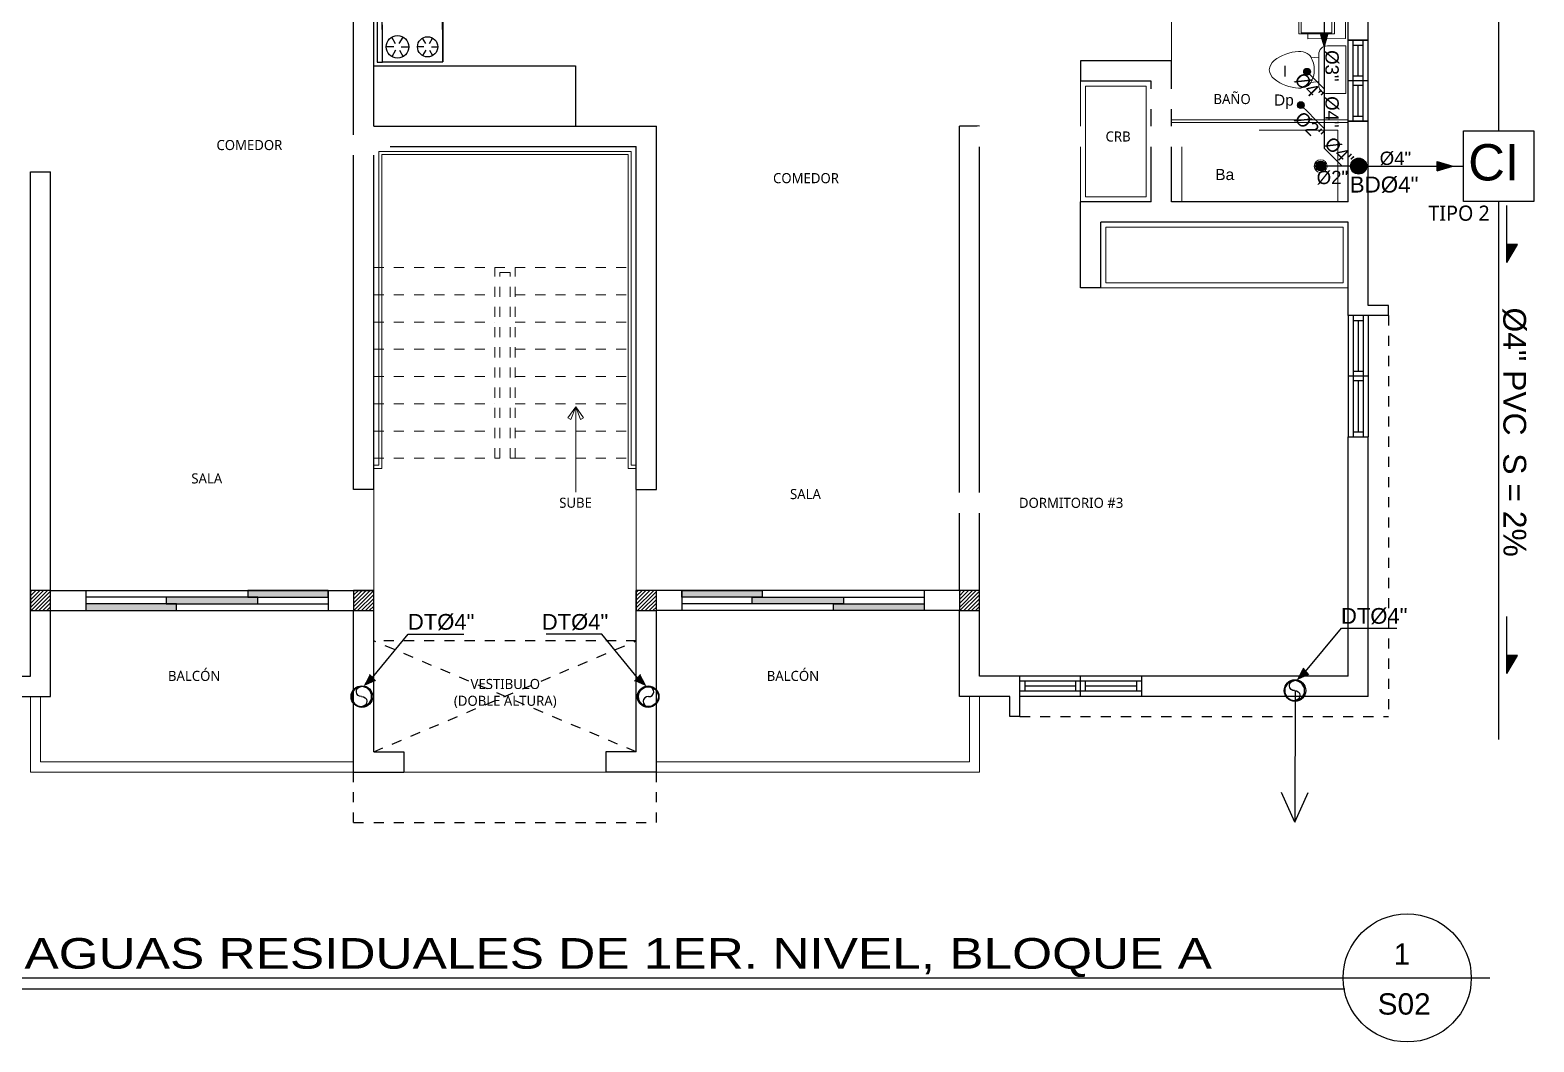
# Model space of a CAD drawing. Header units: feet. Extents: x 1019 to 2236, y -546 to 122.
# Drawn here: x 1064.81 to 1079.7, y 40.82 to 50.85 of the extents above; entities that cross this region are included whole.
import ezdxf
from ezdxf.enums import TextEntityAlignment as Align

# ---------------------------------------------------------------- set-up
doc = ezdxf.new("R2010")
doc.units = ezdxf.units.FT
doc.header["$LTSCALE"] = 0.05
doc.header["$MEASUREMENT"] = 0
for name, pattern in [('DASHDOT', [25.4, 12.7, -6.35, 0, -6.35]), ('DASHED2', [0.375, 0.25, -0.125]), ('HIDDEN', [9.525, 6.35, -3.175])]:
    doc.linetypes.add(name, pattern=pattern)
for name, color, linetype, lineweight in [('A-GENM', 8, 'Continuous', 9), ('A-WALL', 7, 'Continuous', 25), ('closet', 8, 'Continuous', 5), ('COCINA', 8, 'Continuous', 25), ('escalera', 8, 'DASHED2', 0), ('FURN', 8, 'Continuous', 9), ('I-FURN', 8, 'Continuous', 0), ('P-SANR-FIXT', 8, 'Continuous', 9)]:
    doc.layers.add(name, color=color, linetype=linetype, lineweight=lineweight)
for name, color, linetype in [('AGUASNEGRAS', 4, 'Continuous'), ('ANNDTTEXT', 2, 'Continuous'), ('columna', 9, 'Continuous'), ('MUEBLES', 8, 'Continuous'), ('PERT-VENT', 8, 'Continuous'), ('PISO', 8, 'Continuous'), ('TELEFONO', 3, 'DASHDOT'), ('TEXTO', 2, 'Continuous'), ('textos', 7, 'Continuous'), ('TEXXT', 2, 'Continuous'), ('TXT', 2, 'Continuous'), ('VUELO', 8, 'HIDDEN')]:
    doc.layers.add(name, color=color, linetype=linetype)
doc.styles.add('ads', font='trebuc.ttf', dxfattribs={"height": 0.14})
doc.styles.add('DAMIAN', font='arial.ttf', dxfattribs={"height": 0.12})
doc.styles.add('grd', font='arial.ttf', dxfattribs={"height": 0.15})

# ---------------------------------------------------------------- blocks, each defined once
blk = doc.blocks.new('A$C15954AF6')
at = {"layer": 'P-SANR-FIXT'}
for p, q in [((0, 0.813), (1.75, 0.813)), ((0, 0.813), (0.001, 0.001)), ((1.75, 0.787), (0, 0.787)), ((1.75, 0.813), (1.75, 0)), ((0.102, 0.711), (1.648, 0.711)), ((0.102, 0.711), (0.102, 0)), ((1.648, 0.711), (1.649, 0)), ((1.434, 0.387), (1.523, 0.387)), ((1.523, 0.378), (1.434, 0.378)), ((1.434, 0.36), (1.523, 0.36)), ((1.523, 0.351), (1.434, 0.351)), ((1.434, 0.333), (1.523, 0.333)), ((1.523, 0.324), (1.434, 0.324)), ((1.649, 0), (0.001, 0)), ((1.649, 0), (1.75, 0))]:
    blk.add_line(p, q, dxfattribs=at)
for centre, radius, start, end in [((1.478, 0.355), 0.0635, 0.0472, 180.0472), ((1.478, 0.355), 0.0635, 0.0472, 180.0472), ((1.478, 0.355), 0.0635, 180.0472, 0.0472), ((1.478, 0.355), 0.0635, 180.0472, 0.0472), ((1.434, 0.383), 0.00444, 90.0472, 270.0472), ((1.434, 0.355), 0.00444, 90.0472, 270.0472), ((1.434, 0.328), 0.00444, 90.0472, 270.0472), ((1.523, 0.383), 0.00444, 270.0472, 90.0472), ((1.523, 0.355), 0.00444, 270.0472, 90.0472), ((1.523, 0.328), 0.00444, 270.0472, 90.0472)]:
    blk.add_arc(centre, radius, start, end, dxfattribs=at)
blk = doc.blocks.new('A$C285A50AC')
at = {"layer": 'MUEBLES'}
for p, q in [((0.001, 0.69, -0.889), (0, 0.029, -0.889)), ((0.001, 0.69), (0.001, 0.639)), ((0.763, 0.688), (0.001, 0.69)), ((0.763, 0.688, -0.889), (0.001, 0.69, -0.889)), ((0.001, 0.639), (0.763, 0.637)), ((0.762, 0.028, -0.889), (0.763, 0.688, -0.889)), ((0.763, 0.637), (0.763, 0.688)), ((0, 0.029, -0.889), (0.762, 0.028, -0.889))]:
    blk.add_line(p, q, dxfattribs=at)
at = {"layer": 'MUEBLES', "color": 8}
for p, q in [((0.12, 0.505, 0.003), (0.054, 0.543, 0.003)), ((0.12, 0.467, 0.003), (0.054, 0.429, 0.003)), ((0.153, 0.524, 0.003), (0.153, 0.6, 0.003)), ((0.186, 0.505, 0.003), (0.252, 0.543, 0.003)), ((0.186, 0.467, 0.003), (0.252, 0.429, 0.003)), ((0.577, 0.466, 0.003), (0.522, 0.435, 0.003)), ((0.577, 0.504, 0.003), (0.523, 0.536, 0.003)), ((0.61, 0.523, 0.003), (0.611, 0.587, 0.003)), ((0.643, 0.504, 0.003), (0.698, 0.536, 0.003)), ((0.643, 0.466, 0.003), (0.698, 0.434, 0.003)), ((0.153, 0.448, 0.003), (0.153, 0.372, 0.003)), ((0.61, 0.447, 0.003), (0.61, 0.384, 0.003)), ((0.12, 0.2, 0.003), (0.065, 0.232, 0.003)), ((0.12, 0.162, 0.003), (0.065, 0.131, 0.003)), ((0.153, 0.219, 0.003), (0.153, 0.283, 0.003)), ((0.186, 0.2, 0.003), (0.241, 0.232, 0.003)), ((0.186, 0.162, 0.003), (0.241, 0.13, 0.003)), ((0.577, 0.2, 0.003), (0.511, 0.238, 0.003)), ((0.577, 0.162, 0.003), (0.511, 0.124, 0.003)), ((0.61, 0.219, 0.003), (0.61, 0.295, 0.003)), ((0.643, 0.199, 0.003), (0.709, 0.237, 0.003)), ((0.643, 0.161, 0.003), (0.709, 0.123, 0.003)), ((0.153, 0.143, 0.003), (0.152, 0.08, 0.003)), ((0.61, 0.142, 0.003), (0.61, 0.066, 0.003))]:
    blk.add_line(p, q, dxfattribs=at)
at = {"layer": 'MUEBLES', "extrusion": (-0.001805, -0.999998, 0)}
for p, q in [((0.063, 0.027, -0.622), (0.698, 0.025, -0.622)), ((0.063, 0.027, -0.102), (0.698, 0.025, -0.102))]:
    blk.add_line(p, q, dxfattribs=at)
at = {"layer": 'MUEBLES'}
for centre, radius in [((0.153, 0.486, 0.003), 0.114), ((0.61, 0.485, 0.003), 0.102), ((0.153, 0.181, 0.003), 0.102), ((0.61, 0.181, 0.003), 0.114)]:
    blk.add_circle(centre, radius, dxfattribs=at)
at = {"layer": 'MUEBLES', "color": 8, "extrusion": (-0.001805, -0.999998, 0)}
for centre in [(0.089, -0.038, -0.027), (0.216, -0.038, -0.027), (0.381, -0.038, -0.027), (0.546, -0.038, -0.027), (0.673, -0.038, -0.027)]:
    blk.add_circle(centre, 0.0254, dxfattribs=at)
at = {"layer": 'MUEBLES'}
for points in [[(0, 0.029), (0.001, 0.639), (0.763, 0.637), (0.762, 0.028)], [(0.001, 0.69, 0.254), (0.001, 0.639, 0.254), (0.763, 0.637, 0.254), (0.763, 0.688, 0.254)]]:
    blk.add_3dface(points, dxfattribs=at)
at = {"layer": 'MUEBLES', "color": 8}
for points in [[(0.025, 0.027, -0.076), (0.025, 0.027, -0.533), (0.737, 0.025, -0.533), (0.737, 0.025, -0.076)], [(0.025, 0.027, -0.597), (0.025, 0.027, -0.851), (0.737, 0.025, -0.851), (0.737, 0.025, -0.597)]]:
    blk.add_3dface(points, dxfattribs=at)
blk = doc.blocks.new('bath_sink_6127 - bath_sink_6127-V2-Nivel 1')
at = {"layer": 'I-FURN'}
for p, q in [((0.293, 0.297), (-0.127, 0.297)), ((-0.127, 0.297), (-0.127, -0.29)), ((0.395, 0.244), (-0.005, 0.244)), ((-0.005, 0.244), (-0.005, -0.245)), ((0.025, -0.234), (0.025, 0.233)), ((0.025, 0.233), (0.369, 0.233)), ((0.293, 0.244), (0.293, 0.297)), ((0.369, 0.233), (0.369, -0.234)), ((0.395, -0.245), (0.395, 0.244)), ((0.293, -0.29), (-0.127, -0.29)), ((-0.005, -0.245), (0.395, -0.245)), ((0.369, -0.234), (0.025, -0.234)), ((0.293, -0.29), (0.293, -0.245))]:
    blk.add_line(p, q, dxfattribs=at)
blk = doc.blocks.new('Toilet_-_Tank_-_3D_4840 - 17_ High_ Seat Not Visible-536545-Nivel 1')
at = {"layer": 'P-SANR-FIXT'}
for p, q in [((0.248, 0.489), (-0.248, 0.489)), ((-0.248, 0.489), (-0.248, 0.298)), ((0.248, 0.298), (0.248, 0.489)), ((-0.159, 0.21), (-0.123, 0.21)), ((-0.123, 0.21), (-0.132, 0.127)), ((-0.123, 0.21), (0.123, 0.21)), ((0.132, 0.127), (0.123, 0.21)), ((0.123, 0.21), (0.159, 0.21))]:
    blk.add_line(p, q, dxfattribs=at)
for centre, radius, start, end in [((-0.159, 0.298), 0.0889, 180, 270), ((0, -0.104), 0.266, 90.1019, 119.8981), ((0, -0.104), 0.266, 60.1019, 89.8981), ((0.159, 0.298), 0.0889, 270, 360), ((-0.023, 0.008), 0.167, 151.0596, 182.709), ((-0.083, 0.041), 0.0995, 119.8981, 151.0596), ((0.083, 0.041), 0.0995, 28.9404, 60.1019), ((0.023, 0.008), 0.167, 357.291, 28.9404), ((0.25, 0.021), 0.441, 182.709, 218.5058), ((-0.25, 0.021), 0.441, 321.4942, 357.291), ((0.011, -0.169), 0.136, 218.5058, 265.219), ((-0.011, -0.169), 0.136, 274.781, 321.4942)]:
    blk.add_arc(centre, radius, start, end, dxfattribs=at)
blk = doc.blocks.new('A$C6DF15AF1')
for points in [[(1.603, 0.133), (2.4, 0.133), (2.4, 0.2), (1.603, 0.2)], [(0, 0), (0.896, 0), (0.896, 0.067), (0, 0.067)], [(0.796, 0.067), (1.703, 0.067), (1.703, 0.133), (0.796, 0.133)]]:
    blk.add_hatch(color=256).paths.add_polyline_path(points)
at = {"layer": 'PERT-VENT', "extrusion": (-6.28888e-16, -1.94037e-15, -1)}
for points in [[(-1.603, 0.133), (-2.4, 0.133), (-2.4, 0.2), (-1.603, 0.2)], [(0, 0), (-0.896, 0), (-0.896, 0.067), (0, 0.067)], [(-0.796, 0.067), (-1.703, 0.067), (-1.703, 0.133), (-0.796, 0.133)]]:
    blk.add_lwpolyline(points, close=True, dxfattribs=at)
at = {"layer": 'PISO'}
for p, q in [((0, 0.2), (2.4, 0.2)), ((0, 0), (2.4, 0))]:
    blk.add_line(p, q, dxfattribs=at)
at = {"layer": 'PISO', "extrusion": (-6.28888e-16, -1.94037e-15, -1)}
for p, q in [((0.796, 0.133), (0, 0.133)), ((1.703, 0.067), (2.4, 0.067))]:
    blk.add_line(p, q, dxfattribs=at)
blk = doc.blocks.new('A$C72735B25')
at = {"layer": 'PERT-VENT', "extrusion": (-1.27878e-17, -1.31713e-15, -1)}
for p, q in [((0, 0), (0, 1.203)), ((0.05, 0), (0.05, 1.203)), ((0.15, 0), (0.15, 1.203)), ((0.2, 0), (0.2, 1.203)), ((0.1, 0.648), (0.1, 1.149)), ((0.2, 0.602), (0, 0.602)), ((0.15, 0.648), (0.05, 0.648)), ((0.15, 0.555), (0.05, 0.555)), ((0.1, 0.05), (0.1, 0.555)), ((0.05, 0.05), (0.15, 0.05))]:
    blk.add_line(p, q, dxfattribs=at)
at = {"layer": 'PERT-VENT', "extrusion": (-1.27878e-17, 1.31713e-15, -1)}
blk.add_line((0.05, 1.153), (0.15, 1.153), dxfattribs=at)
blk = doc.blocks.new('A$C7995192D')
at = {"layer": 'TELEFONO'}
blk.add_hatch(color=256, dxfattribs=at).paths.add_polyline_path([(0.638, 0.116), (0.437, 0.116), (0.437, 0)])
for p, q in [((0.638, 0.116), (0, 0.116)), ((0.437, 0), (0.437, 0.116)), ((0.638, 0.116), (0.437, 0))]:
    blk.add_line(p, q, dxfattribs=at)
blk = doc.blocks.new('A$C206B62E9')
at = {"color": 2}
blk.add_circle((0.125, 0.125), 0.125, dxfattribs=at)
for centre, start, end in [((0.063, 0.129), 356.4536, 176.4536), ((0.187, 0.121), 176.4536, 356.4536)]:
    blk.add_arc(centre, 0.0625, start, end, dxfattribs=at)
blk = doc.blocks.new('A$C012446DC')
at = {"layer": 'PISO'}
h = blk.add_hatch(dxfattribs=at)
h.set_pattern_fill('ANSI31', color=256, scale=0.008571, angle=180)
h.set_pattern_definition([(225, (206536.064322, 1154820.960068), (0.0192434059784, -0.0192434059784), [])])
h.paths.add_polyline_path([(0, 0), (0.2, 0), (0.2, 0.2), (0, 0.2)])
at = {"layer": 'columna'}
blk.add_lwpolyline([(0.2, 0.2), (0, 0.2), (0, 0), (0.2, 0)], close=True, dxfattribs=at)
blk = doc.blocks.new('A$C387E0859')
for p in [(0, 8.7), (3.2, 8.7), (0, 0), (3.2, 0), (6, 0), (9.2, 0)]:
    blk.add_blockref('A$C012446DC', p)
blk = doc.blocks.new('A$C074D4DC8')
at = {"layer": 'FURN'}
blk.add_line((0.0418, 0.3424), (0.0418, -0.1979), dxfattribs=at)
for points in [[(0.0418, 0.3424), (-0.0084, 0.2735), (0.0117, 0.2615), (0.0418, 0.3424)], [(0.0418, 0.3424), (0.0919, 0.2735), (0.0719, 0.2615), (0.0418, 0.3424)]]:
    blk.add_lwpolyline(points, dxfattribs=at)

msp = doc.modelspace()

# ---------------------------------------------------------------- hatches: boundary and pattern name
at = {"layer": 'AGUASNEGRAS'}
for points in [[(1077.657, 50.804), (1077.623, 50.684), (1077.588, 50.804)], [(1078.741, 49.544), (1078.897, 49.499), (1078.741, 49.454)]]:
    msp.add_hatch(color=256, dxfattribs=at).paths.add_polyline_path(points)
at = {"layer": 'AGUASNEGRAS', "ltscale": 3}
h = msp.add_hatch(color=256, dxfattribs=at)
h.dxf.hatch_style = 1
edge = h.paths.add_edge_path()
edge.add_arc((1077.453, 50.435), 0.0332, 0, 360)
h = msp.add_hatch(color=256, dxfattribs=at)
h.dxf.hatch_style = 1
edge = h.paths.add_edge_path()
edge.add_arc((1077.588, 49.5), 0.0474, 90, 450)
h = msp.add_hatch(color=256, dxfattribs=at)
h.dxf.hatch_style = 1
edge = h.paths.add_edge_path()
edge.add_arc((1077.964, 49.499), 0.0795, 0, 360)
at = {"layer": 'TEXTO'}
for points in [[(1068.11, 44.345), (1068.228, 44.397), (1068.17, 44.462)], [(1068.11, 44.345), (1068.228, 44.397), (1068.17, 44.462)], [(1070.912, 44.344), (1070.794, 44.396), (1070.851, 44.461)], [(1070.912, 44.344), (1070.794, 44.396), (1070.851, 44.461)], [(1077.35, 44.404), (1077.468, 44.456), (1077.411, 44.522)], [(1077.35, 44.404), (1077.468, 44.456), (1077.411, 44.522)]]:
    msp.add_hatch(color=2, dxfattribs=at).paths.add_polyline_path(points)

# ---------------------------------------------------------------- linework, layer by layer
at = {"layer": 'A-GENM'}
for p, q in [((1071.01, 49.894), (1071.01, 49.894)), ((1064.81, 43.494), (1064.81, 44.244)), ((1064.91, 43.594), (1064.91, 44.244)), ((1074.11, 43.594), (1074.11, 44.244)), ((1074.21, 43.494), (1074.21, 44.244)), ((1068.01, 43.494), (1064.81, 43.494)), ((1068.01, 43.594), (1064.91, 43.594)), ((1071.01, 43.594), (1074.11, 43.594)), ((1071.01, 43.494), (1074.21, 43.494))]:
    msp.add_line(p, q, dxfattribs=at)
at = {"layer": 'A-WALL'}
for p, q in [((1068.21, 49.894), (1068.21, 55.394)), ((1068.01, 46.294), (1068.01, 53.794)), ((1078.06, 50.747), (1078.06, 51.542)), ((1077.86, 50.747), (1077.86, 51.342)), ((1076.11, 50.542), (1075.21, 50.542)), ((1075.21, 50.542), (1075.21, 50.342)), ((1076.11, 49.144), (1076.11, 50.542)), ((1075.91, 50.342), (1075.21, 50.342)), ((1075.91, 49.144), (1075.91, 50.342)), ((1068.21, 49.894), (1071.01, 49.894)), ((1071.01, 46.294), (1071.01, 49.894)), ((1074.01, 45.294), (1074.01, 49.894)), ((1074.21, 49.894), (1074.01, 49.894)), ((1074.21, 44.444), (1074.21, 49.894)), ((1077.86, 49.144), (1077.86, 49.944)), ((1078.06, 48.118), (1078.06, 49.944)), ((1068.21, 46.294), (1068.21, 49.694)), ((1068.21, 46.294), (1068.21, 49.694)), ((1068.21, 49.694), (1070.81, 49.694)), ((1070.81, 46.294), (1070.81, 49.694)), ((1064.81, 44.444), (1064.81, 49.444)), ((1064.81, 49.444), (1065.01, 49.444)), ((1065.01, 45.294), (1065.01, 49.444)), ((1075.21, 48.294), (1075.21, 49.144)), ((1075.91, 49.144), (1075.21, 49.144)), ((1077.86, 49.144), (1076.11, 49.144)), ((1075.41, 48.294), (1075.41, 48.944)), ((1077.86, 48.944), (1075.41, 48.944)), ((1077.86, 48.018), (1077.86, 48.944)), ((1075.41, 48.294), (1075.21, 48.294)), ((1078.26, 48.018), (1078.26, 48.118)), ((1077.86, 44.444), (1077.86, 46.815)), ((1078.06, 44.244), (1078.06, 46.815)), ((1068.21, 46.294), (1068.01, 46.294)), ((1070.81, 46.294), (1071.01, 46.294)), ((1065.01, 45.294), (1065.36, 45.294)), ((1065.36, 45.294), (1065.36, 45.094)), ((1067.76, 45.294), (1068.21, 45.294)), ((1067.76, 45.294), (1067.76, 45.094)), ((1068.21, 43.694), (1068.21, 45.294)), ((1071.26, 45.294), (1070.81, 45.294)), ((1070.81, 43.694), (1070.81, 45.294)), ((1071.26, 45.294), (1071.26, 45.094)), ((1074.01, 45.294), (1073.66, 45.294)), ((1073.66, 45.294), (1073.66, 45.094)), ((1065.01, 44.244), (1065.01, 45.094)), ((1065.01, 45.094), (1065.36, 45.094)), ((1067.76, 45.094), (1068.01, 45.094)), ((1068.01, 43.494), (1068.01, 45.094)), ((1071.26, 45.094), (1071.01, 45.094)), ((1071.01, 43.494), (1071.01, 45.094)), ((1074.01, 45.094), (1073.66, 45.094)), ((1074.01, 44.244), (1074.01, 45.094)), ((1064.41, 44.444), (1064.81, 44.444)), ((1074.61, 44.444), (1074.21, 44.444)), ((1077.86, 44.444), (1075.813, 44.444)), ((1064.51, 44.244), (1065.01, 44.244)), ((1074.51, 44.244), (1074.01, 44.244)), ((1078.06, 44.244), (1075.813, 44.244)), ((1074.61, 44.044), (1074.51, 44.044)), ((1068.21, 43.694), (1068.51, 43.694)), ((1068.51, 43.694), (1068.51, 43.494)), ((1070.81, 43.694), (1070.51, 43.694)), ((1070.51, 43.694), (1070.51, 43.494)), ((1068.01, 43.494), (1068.51, 43.494)), ((1071.01, 43.494), (1070.51, 43.494))]:
    msp.add_line(p, q, dxfattribs=at)
at = {"layer": 'A-WALL', "extrusion": (-5.65398e-18, -1.31713e-15, -1)}
for p, q in [((1078.06, 50.747), (1077.86, 50.747)), ((1077.86, 49.944), (1078.06, 49.944)), ((1077.86, 46.815), (1078.06, 46.815))]:
    msp.add_line(p, q, dxfattribs=at)
at = {"layer": 'A-WALL', "extrusion": (-1.27878e-17, -1.31713e-15, -1)}
for p, q in [((1077.86, 50.747), (1078.06, 50.747)), ((1078.06, 49.944), (1077.86, 49.944))]:
    msp.add_line(p, q, dxfattribs=at)
at = {"layer": 'A-WALL', "extrusion": (1.27878e-17, -1.31713e-15, -1)}
for p, q in [((1078.26, 48.118), (1078.06, 48.118)), ((1078.26, 48.018), (1077.86, 48.018))]:
    msp.add_line(p, q, dxfattribs=at)
at = {"layer": 'A-WALL', "extrusion": (6.10446e-16, -1.93323e-15, -1)}
for p, q in [((1074.61, 44.244), (1074.61, 44.444)), ((1075.813, 44.444), (1075.813, 44.244))]:
    msp.add_line(p, q, dxfattribs=at)
at = {"layer": 'A-WALL', "extrusion": (6.28888e-16, -1.93323e-15, -1)}
for p, q in [((1074.61, 44.044), (1074.61, 44.444)), ((1075.813, 44.444), (1075.813, 44.244)), ((1075.813, 44.444), (1075.813, 44.244)), ((1074.51, 44.044), (1074.51, 44.244))]:
    msp.add_line(p, q, dxfattribs=at)
at = {"layer": 'AGUASNEGRAS', "ltscale": 3}
for p, q in [((1079.352, 49.849), (1079.352, 56.34)), ((1077.623, 49.676), (1077.8, 49.499)), ((1077.885, 49.499), (1077.525, 49.499)), ((1077.964, 49.499), (1079.003, 49.499)), ((1079.352, 43.815), (1079.352, 49.148))]:
    msp.add_line(p, q, dxfattribs=at)
at = {"layer": 'AGUASNEGRAS'}
for points in [[(1077.588, 50.804), (1077.657, 50.804), (1077.623, 50.684)], [(1077.588, 50.804), (1077.623, 50.684)], [(1078.741, 49.454), (1078.741, 49.544), (1078.897, 49.499)], [(1078.741, 49.454), (1078.897, 49.499)]]:
    msp.add_lwpolyline(points, dxfattribs=at)
msp.add_lwpolyline([(1079.003, 49.849), (1079.7, 49.849), (1079.7, 49.148), (1079.003, 49.148)], close=True, dxfattribs=at)
at = {"layer": 'AGUASNEGRAS', "ltscale": 3}
for centre, radius in [((1077.453, 50.435), 0.0332), ((1077.588, 49.5), 0.0474), ((1077.964, 49.499), 0.0795)]:
    msp.add_circle(centre, radius, dxfattribs=at)
at = {"layer": 'ANNDTTEXT', "ltscale": 0.5}
for centre in [(1077.334, 44.302), (1077.334, 44.302), (1068.093, 44.242), (1068.093, 44.242), (1070.928, 44.241), (1070.928, 44.241)]:
    msp.add_circle(centre, 0.107, dxfattribs=at)
at = {"layer": 'closet'}
for p, q in [((1076.11, 50.542), (1076.11, 51.342)), ((1075.21, 50.342), (1075.21, 49.144)), ((1070.73, 46.504), (1070.73, 49.614)), ((1070.76, 46.534), (1070.76, 49.644)), ((1077.86, 48.294), (1075.41, 48.294)), ((1068.26, 46.534), (1068.21, 46.534)), ((1068.29, 46.504), (1068.21, 46.504)), ((1070.73, 46.504), (1070.81, 46.504)), ((1070.76, 46.534), (1070.81, 46.534)), ((1068.21, 46.294), (1068.21, 45.294)), ((1070.81, 46.294), (1070.81, 45.294)), ((1068.51, 43.494), (1070.51, 43.494))]:
    msp.add_line(p, q, dxfattribs=at)
msp.add_lwpolyline([(1075.46, 48.344), (1077.81, 48.344), (1077.81, 48.894), (1075.46, 48.894)], close=True, dxfattribs=at)
at = {"layer": 'COCINA'}
for p, q in [((1068.21, 50.494), (1070.21, 50.494)), ((1070.21, 50.494), (1070.21, 49.894))]:
    msp.add_line(p, q, dxfattribs=at)
at = {"layer": 'escalera'}
for p, q in [((1068.21, 48.494), (1069.41, 48.494)), ((1069.41, 46.604), (1069.41, 48.494)), ((1069.41, 48.494), (1069.61, 48.494)), ((1069.46, 46.604), (1069.46, 48.444)), ((1069.46, 48.444), (1069.56, 48.444)), ((1069.56, 46.604), (1069.56, 48.444)), ((1069.61, 48.494), (1070.81, 48.494)), ((1069.61, 46.604), (1069.61, 48.494)), ((1068.21, 48.224), (1069.41, 48.224)), ((1069.61, 48.224), (1070.81, 48.224)), ((1068.21, 47.954), (1069.41, 47.954)), ((1069.61, 47.954), (1070.81, 47.954)), ((1068.21, 47.684), (1069.41, 47.684)), ((1069.61, 47.684), (1070.81, 47.684)), ((1068.21, 47.414), (1069.41, 47.414)), ((1069.61, 47.414), (1070.81, 47.414)), ((1068.21, 47.144), (1069.41, 47.144)), ((1069.61, 47.144), (1070.81, 47.144)), ((1068.21, 46.874), (1069.41, 46.874)), ((1069.61, 46.874), (1070.81, 46.874)), ((1068.21, 46.604), (1069.41, 46.604)), ((1069.41, 46.604), (1069.46, 46.604)), ((1069.56, 46.604), (1069.61, 46.604)), ((1069.61, 46.604), (1070.81, 46.604))]:
    msp.add_line(p, q, dxfattribs=at)
at = {"layer": 'PERT-VENT', "extrusion": (-1.27878e-17, 1.31713e-15, -1)}
msp.add_line((1077.91, 50.698), (1078.01, 50.698), dxfattribs=at)
at = {"layer": 'PERT-VENT', "extrusion": (-1.27878e-17, -1.31713e-15, -1)}
for p, q in [((1077.96, 50.392), (1077.96, 50.694)), ((1078.06, 50.346), (1077.86, 50.346)), ((1078.01, 50.392), (1077.91, 50.392))]:
    msp.add_line(p, q, dxfattribs=at)
at = {"layer": 'TEXTO', "color": 2}
for p, q in [((1068.199, 44.43), (1068.553, 44.86)), ((1068.553, 44.86), (1069.104, 44.86)), ((1068.553, 44.86), (1069.104, 44.86)), ((1070.469, 44.859), (1069.918, 44.86)), ((1070.469, 44.859), (1069.918, 44.86)), ((1070.822, 44.429), (1070.469, 44.859)), ((1070.822, 44.429), (1070.469, 44.859)), ((1077.439, 44.49), (1077.793, 44.919)), ((1077.439, 44.49), (1077.793, 44.919)), ((1077.793, 44.919), (1078.344, 44.919)), ((1077.793, 44.919), (1078.344, 44.919)), ((1068.17, 44.462), (1068.228, 44.397)), ((1068.17, 44.462), (1068.228, 44.397)), ((1070.851, 44.461), (1070.794, 44.396)), ((1070.851, 44.461), (1070.794, 44.396)), ((1077.411, 44.522), (1077.468, 44.456)), ((1077.411, 44.522), (1077.468, 44.456)), ((1077.334, 44.302), (1077.333, 42.998))]:
    msp.add_line(p, q, dxfattribs=at)
for points in [[(1077.333, 42.998), (1077.201, 43.291)], [(1077.333, 42.998), (1077.465, 43.291)]]:
    msp.add_lwpolyline(points, dxfattribs=at)
at = {"layer": 'TEXXT', "color": 4}
for p, q in [((1058.807, 41.454), (1079.264, 41.454)), ((1077.295, 41.454), (1077.705, 41.454))]:
    msp.add_line(p, q, dxfattribs=at)
at = {"layer": 'TEXXT', "color": 3}
msp.add_line((1058.807, 41.345), (1077.829, 41.345), dxfattribs=at)
at = {"layer": 'TEXXT', "color": 4}
msp.add_circle((1078.445, 41.454), 0.635, dxfattribs=at)
at = {"layer": 'VUELO', "ltscale": 0.02}
for p, q in [((1078.26, 48.018), (1078.26, 44.044)), ((1070.81, 44.794), (1068.21, 44.794)), ((1068.21, 43.694), (1070.81, 44.794)), ((1070.81, 43.694), (1068.21, 44.794)), ((1074.61, 44.044), (1078.26, 44.044)), ((1068.01, 42.994), (1068.01, 43.494)), ((1071.01, 42.994), (1071.01, 43.494)), ((1068.01, 42.994), (1071.01, 42.994))]:
    msp.add_line(p, q, dxfattribs=at)

# ---------------------------------------------------------------- block references
at = {"extrusion": (1.60776e-15, -2.47805e-15, -1), "xscale": -0.9799999999999965, "yscale": 0.9799999999999898, "zscale": 0.9799999999999965, "rotation": 269.8075498061957}
msp.add_blockref('A$C285A50AC', (-1068.922, 50.532), dxfattribs=at)
for name, p in [('A$C15954AF6', (1076.11, 49.144)), ('A$C6DF15AF1', (1065.36, 45.094))]:
    msp.add_blockref(name, p)
at = {"xscale": -1}
for p, rotation in [((1077.86, 48.018), 180), ((1075.813, 44.444), 90)]:
    msp.add_blockref('A$C72735B25', p, dxfattribs=dict(at, rotation=rotation))
msp.add_blockref('A$C6DF15AF1', (1073.66, 45.094), dxfattribs=at)
at = {"layer": 'AGUASNEGRAS', "xscale": -0.8872500000034051, "yscale": 0.8872500000034051, "zscale": 0.8872500000034051, "rotation": 90}
for p in [(1079.536, 49.111, 3), (1079.536, 45.038, 3)]:
    msp.add_blockref('A$C7995192D', p, dxfattribs=at)
at = {"layer": 'FURN', "xscale": 1.5625, "yscale": 1.5625, "zscale": 1.5625}
msp.add_blockref('A$C074D4DC8', (1070.145, 46.578), dxfattribs=at)
at = {"layer": 'I-FURN', "xscale": 0.8877811220785607, "yscale": 0.8877811220785607, "zscale": 0.8877811220785607, "rotation": 180.0471946921292}
msp.add_blockref('bath_sink_6127 - bath_sink_6127-V2-Nivel 1', (1077.721, 51.026), dxfattribs=at)
at = {"layer": 'TEXTO', "color": 2}
for p, xscale, yscale, zscale, rotation in [((1077.232, 44.203), -0.7874921249995218, 0.7874921249995168, 0.7874921249995168, 269.9723624571136), ((1077.232, 44.203), -0.7874921249995218, 0.7874921249995168, 0.7874921249995168, 269.9723624571136), ((1067.992, 44.144), -0.7874921249995218, 0.7874921249995168, 0.7874921249995168, 269.9723624571136), ((1067.992, 44.144), -0.7874921249995218, 0.7874921249995168, 0.7874921249995168, 269.9723624571136), ((1071.029, 44.143), 0.7874921249994647, 0.7874921249994647, 0.7874921249994647, 89.97236245714672), ((1071.029, 44.143), 0.7874921249994647, 0.7874921249994647, 0.7874921249994647, 89.97236245714672)]:
    msp.add_blockref('A$C206B62E9', p, dxfattribs=dict(at, xscale=xscale, yscale=yscale, zscale=zscale, rotation=rotation))

# ---------------------------------------------------------------- texts
at = {"layer": 'TEXTO', "insert": (1079.552, 49.352), "char_height": 0.36, "width": 5.03948, "attachment_point": 9, "style": 'grd'}
msp.add_mtext('CI', dxfattribs=at)
at = {"layer": 'textos', "color": 7, "style": 'DAMIAN', "width": 1.2}
msp.add_text('PLANTA RECOLECCION AGUAS RESIDUALES DE 1ER. NIVEL, BLOQUE A  ', height=0.30347, dxfattribs=at).set_placement((1058.759, 41.545))
at = {"layer": 'TEXXT', "style": 'DAMIAN'}
for s, height, p in [('1', 0.211, (1078.393, 41.585)), ('S02', 0.2113, (1078.415, 41.09))]:
    msp.add_text(s, height=height, dxfattribs=at).set_placement(p, align=Align.CENTER)
for s, insert, char_height, width, attachment_point, rotation in [(' %%C3"', (1077.767, 50.337), 0.132, 3.4848, 3, 270), (' %%C4"', (1077.928, 49.584), 0.132, 3.4848, 3, 315), ('%%C4" PVC  S = 2%', (1079.622, 48.098), 0.22589, 3.50414, 1, 270.0552), (' DT%%C4"', (1077.729, 44.958), 0.156, 3.7752, 7, 359.9724), (' DT%%C4"', (1077.729, 44.958), 0.156, 3.7752, 7, 359.9724), (' DT%%C4"', (1068.488, 44.899), 0.156, 3.7752, 7, 359.9724), (' DT%%C4"', (1068.488, 44.899), 0.156, 3.7752, 7, 359.9724), (' DT%%C4"', (1070.533, 44.898), 0.156, 3.7752, 9, 359.9724), (' DT%%C4"', (1070.533, 44.898), 0.156, 3.7752, 9, 359.9724)]:
    msp.add_mtext(s, dxfattribs=dict(at, insert=insert, char_height=char_height, width=width, attachment_point=attachment_point, rotation=rotation))
at = {"layer": 'TEXXT', "attachment_point": 3, "style": 'DAMIAN'}
for s, insert, char_height, width in [(' I', (1077.257, 50.496), 0.11, 2.904), (' %%C4"', (1078.484, 49.643), 0.132, 3.4848), (' Ba', (1076.732, 49.471), 0.11, 2.904), (' %%C2"', (1077.86, 49.453), 0.132, 3.4848), (' BD%%C4"', (1078.557, 49.396), 0.1584, 4.18176)]:
    msp.add_mtext(s, dxfattribs=dict(at, insert=insert, char_height=char_height, width=width))
at = {"layer": 'TXT', "insert": (1072.491, 49.43), "char_height": 0.1, "width": 2.688, "attachment_point": 2, "style": 'ads', "bg_fill": 2}
msp.add_mtext('COMEDOR', dxfattribs=at)
at = {"layer": 'TXT', "attachment_point": 2, "style": 'ads'}
for s, insert, char_height, width in [('TIPO 2', (1078.959, 49.108), 0.15, 3.84), ('SALA', (1066.557, 46.454), 0.1, 2.688), ('SUBE', (1070.209, 46.213), 0.1, 2.688), ('SALA', (1072.486, 46.299), 0.1, 2.688), ('BALCÓN', (1066.432, 44.497), 0.1, 2.688), ('VESTIBULO\\P(DOBLE ALTURA)', (1069.513, 44.417), 0.1, 2.688), ('BALCÓN', (1072.362, 44.497), 0.1, 2.688)]:
    msp.add_mtext(s, dxfattribs=dict(at, insert=insert, char_height=char_height, width=width))

# ---------------------------------------------------------------- next in the draw order: texts
at = {"layer": 'TXT', "char_height": 0.1, "width": 2.688, "attachment_point": 2, "style": 'ads', "bg_fill": 2}
for s, insert in [('BAÑO', (1076.711, 50.214)), ('CRB', (1075.582, 49.843)), ('COMEDOR', (1066.979, 49.758)), ('DORMITORIO #3', (1075.117, 46.212))]:
    msp.add_mtext(s, dxfattribs=dict(at, insert=insert))

# ---------------------------------------------------------------- next in the draw order: hatches: boundary and pattern name
at = {"layer": 'AGUASNEGRAS', "ltscale": 3}
h = msp.add_hatch(color=256, dxfattribs=at)
h.dxf.hatch_style = 1
edge = h.paths.add_edge_path()
edge.add_arc((1077.392, 50.104), 0.0332, 90, 450)

# ---------------------------------------------------------------- next in the draw order: linework, layer by layer
for p, q in [((1077.623, 51.34), (1077.623, 49.676)), ((1077.623, 50.265), (1077.429, 50.459)), ((1077.623, 49.873), (1077.369, 50.128))]:
    msp.add_line(p, q, dxfattribs=at)
msp.add_circle((1077.392, 50.104), 0.0332, dxfattribs=at)
at = {"layer": 'closet'}
for p, q in [((1068.26, 46.534), (1068.26, 49.644)), ((1068.26, 49.644), (1070.76, 49.644)), ((1068.29, 46.504), (1068.29, 49.614)), ((1068.29, 49.614), (1070.73, 49.614))]:
    msp.add_line(p, q, dxfattribs=at)
msp.add_lwpolyline([(1075.26, 49.194), (1075.86, 49.194), (1075.86, 50.292), (1075.26, 50.292)], close=True, dxfattribs=at)
at = {"layer": 'PERT-VENT', "extrusion": (-1.27878e-17, -1.31713e-15, -1)}
for p, q in [((1077.86, 49.944), (1077.86, 50.747)), ((1077.91, 49.944), (1077.91, 50.747)), ((1078.01, 49.944), (1078.01, 50.747)), ((1078.06, 49.944), (1078.06, 50.747)), ((1078.01, 50.299), (1077.91, 50.299)), ((1077.96, 49.994), (1077.96, 50.299)), ((1077.91, 49.994), (1078.01, 49.994))]:
    msp.add_line(p, q, dxfattribs=at)

# ---------------------------------------------------------------- next in the draw order: block references
msp.add_blockref('A$C387E0859', (1064.81, 45.094))
at = {"layer": 'P-SANR-FIXT', "xscale": 0.9549011219916657, "yscale": 0.9549011219916657, "zscale": 0.9549011219916657, "rotation": 270.0471946921313}
msp.add_blockref('Toilet_-_Tank_-_3D_4840 - 17_ High_ Seat Not Visible-536545-Nivel 1', (1077.37, 50.454), dxfattribs=at)

# ---------------------------------------------------------------- next in the draw order: texts
at = {"layer": 'TEXXT', "char_height": 0.132, "width": 3.4848, "attachment_point": 3, "style": 'DAMIAN'}
for s, insert, rotation in [(' %%C4"', (1077.631, 50.22), 315), (' %%C4"', (1077.767, 49.881), 270), (' %%C2"', (1077.633, 49.834), 315)]:
    msp.add_mtext(s, dxfattribs=dict(at, insert=insert, rotation=rotation))
at = {"layer": 'TEXXT', "insert": (1077.322, 50.209, 1.752), "char_height": 0.11, "width": 2.904, "attachment_point": 3, "style": 'DAMIAN'}
msp.add_mtext(' Dp', dxfattribs=at)

doc.saveas('drawing.dxf')
